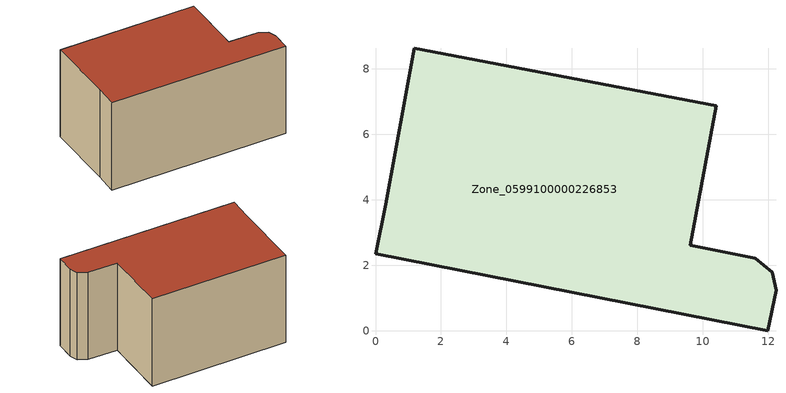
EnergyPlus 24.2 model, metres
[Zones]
Zone_0599100000226853
 floor ground (C_G): 1.19,8.64 10.4,6.87 9.61,2.62 11.6,2.22 12.12,1.8 12.23,1.24 11.98,0 0,2.35 0.32,3.87 z0
 wall outside (C_F): 0.32,3.87 0,2.35 11.98,0 12.23,1.24 12.12,1.8 11.6,2.22 9.61,2.62 10.4,6.87 1.19,8.64 0.32,3.87 z0:6.58
 roof outside (C_R): 10.4,6.87 1.19,8.64 0.32,3.87 0,2.35 11.98,0 12.23,1.24 12.12,1.8 11.6,2.22 9.61,2.62 z6.58
[BUILDING]
Pand.0599100000226853: North Axis=0; Terrain=City; Loads Convergence Tolerance Value=0.04; Temperature Convergence Tolerance Value=0.4; Solar Distribution=FullExterior; Maximum Number of Warmup Days=25; Minimum Number of Warmup Days=1
[Site:Location]
Rotterdam.The.Hague.AP_ZH_NLD Design_Conditions: Latitude=51.96; Longitude=4.45; Time Zone=1; Elevation=-4.5
[SITE:GROUNDTEMPERATURE:BUILDINGSURFACE]
18, 18, 18, 18, 18, 18, 18, 18, 18, 18, 18, 18
[MATERIAL] Thermal Absorptance=0.9; Solar Absorptance=0.7; Visible Absorptance=0.7
Name | Roughness | Thickness | Conductivity | Density | Specific Heat
G.TC.1975-1991 | MediumSmooth | 0.15 | 0.288461 | 540 | 1210
F.TC.1975-1991 | Rough | 0.3 | 0.230769 | 1920 | 840
R.TC.1975-1991 | MediumRough | 0.2 | 0.153846 | 1500 | 1000
[CONSTRUCTION]
C_G: G.TC.1975-1991
C_F: F.TC.1975-1991
C_R: R.TC.1975-1991
[ZONE]
Zone_0599100000226853: Type=1; Multiplier=1; Ceiling Height=Autocalculate; Volume=Autocalculate; Floor Area=autocalculate; Part of Total Floor Area=Yes
[ZONEINFILTRATION:DESIGNFLOWRATE]
Infil_Zone_0599100000226853: Zone or ZoneList or Space or SpaceList=Zone_0599100000226853; Schedule=AlwaysOn; Design Flow Rate Calculation Method=Flow/Area; Flow Rate per Floor Area=0.003; Constant Term Coefficient=1; Temperature Term Coefficient=0; Velocity Term Coefficient=0; Velocity Squared Term Coefficient=0
[HVACTEMPLATE:ZONE:IDEALLOADSAIRSYSTEM]
Zone_0599100000226853: Maximum Heating Supply Air Temperature=50; Minimum Cooling Supply Air Temperature=13; Maximum Heating Supply Air Humidity Ratio=0.0156; Minimum Cooling Supply Air Humidity Ratio=0.0077; Heating Limit=NoLimit; Cooling Limit=NoLimit; Dehumidification Control Type=ConstantSensibleHeatRatio; Cooling Sensible Heat Ratio=0.7; Dehumidification Setpoint=60; Humidification Control Type=None; Humidification Setpoint=30; Outdoor Air Method=None; Outdoor Air Flow Rate per Person=0.00944; Outdoor Air Flow Rate per Zone Floor Area=0; Outdoor Air Flow Rate per Zone=0; Demand Controlled Ventilation Type=None; Outdoor Air Economizer Type=NoEconomizer; Heat Recovery Type=None; Sensible Heat Recovery Effectiveness=0.7; Latent Heat Recovery Effectiveness=0.65
[ZONECONTROL:THERMOSTAT]
ThermostatControl_Zone_0599100000226853: Zone or ZoneList=Zone_0599100000226853; Control Type Schedule=DualSetpointControlType; Control 1=Thermostat_Zone_0599100000226853; Temperature Difference Between Cutout And Setpoint=0
[THERMOSTATSETPOINT:DUALSETPOINT]
Thermostat_Zone_0599100000226853: Heating Setpoint Temperature Schedule=HeatingSetpoint_Zone_0599100000226853; Cooling Setpoint Temperature Schedule=CoolingSetpoint_Zone_0599100000226853
[SCHEDULE:COMPACT]
HeatingSetpoint_Zone_0599100000226853: Through: 12/31, For: AllDays, Until: 24:00, 21
CoolingSetpoint_Zone_0599100000226853: Through: 12/31, For: AllDays, Until: 24:00, 24
DualSetpointControlType: Through: 12/31, For: AllDays, Until: 24:00, 4
AlwaysOn: Through: 12/31, For: AllDays, Until: 24:00, 1
